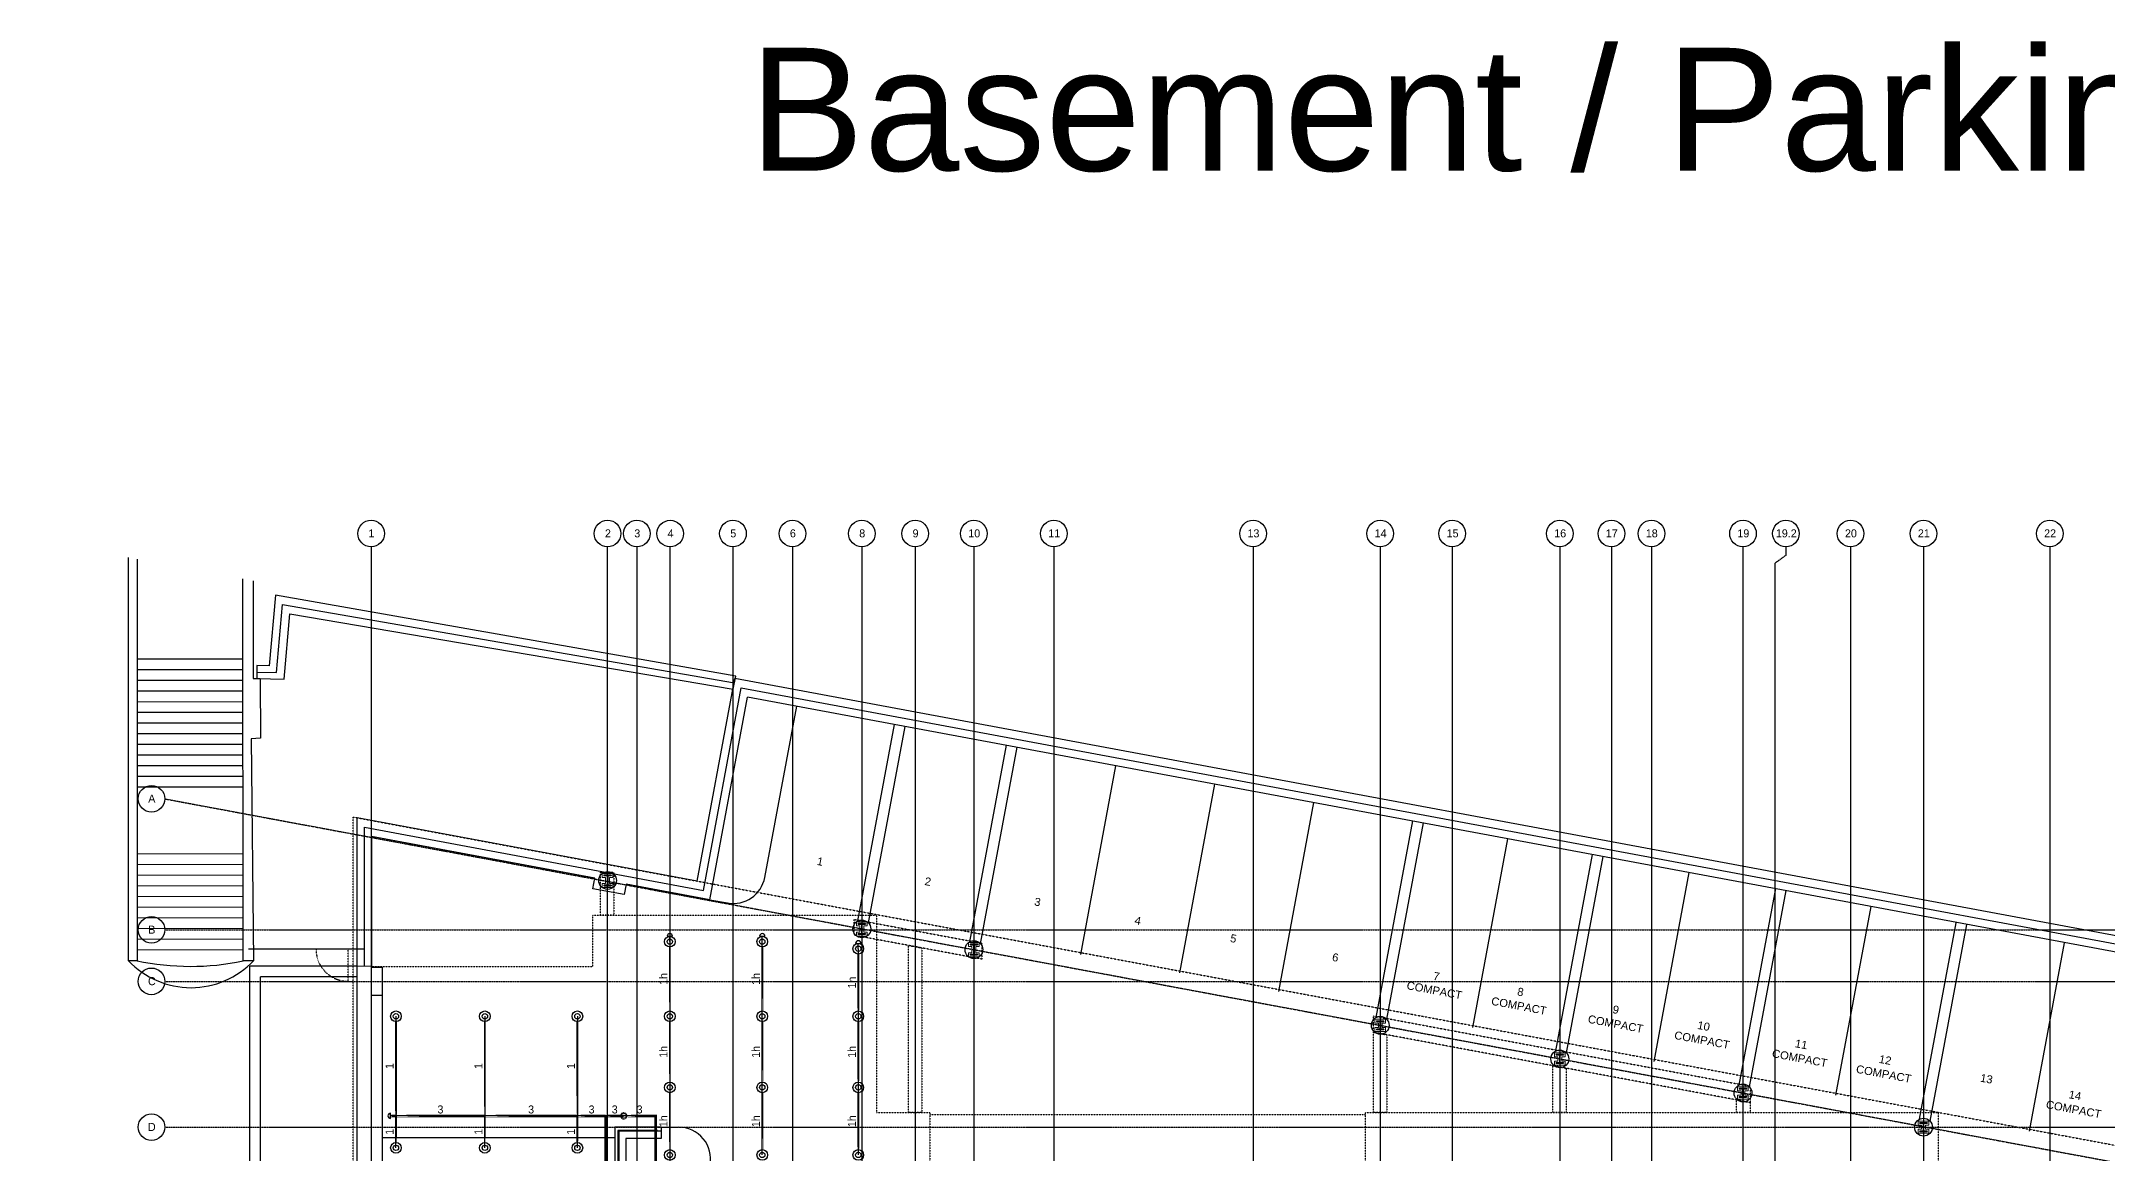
# Model space of a CAD drawing. Header units: inches. Extents: x -24247 to 247, y -491 to 2341.
# Drawn here: x -3719 to -1395, y 1089 to 2341 of the extents above; entities that cross this region are included whole.
import ezdxf
from ezdxf.enums import TextEntityAlignment as Align

# ---------------------------------------------------------------- set-up
doc = ezdxf.new("R2010")
doc.units = ezdxf.units.IN
doc.header["$LTSCALE"] = 0.3
doc.header["$MEASUREMENT"] = 0
for name, pattern in [('CENTER2', [1.125, 0.75, -0.125, 0.125, -0.125]), ('HIDDEN', [0.375, 0.25, -0.125]), ('HIDDEN2', [0.1875, 0.125, -0.0625])]:
    doc.linetypes.add(name, pattern=pattern)
for name, color, linetype in [('000-sketch HVAC', 31, 'Continuous'), ('A-Flor-Strs', 8, 'Continuous'), ('A-Grid(SmallScale)', 11, 'CENTER2'), ('A-Roof-Above', 7, 'HIDDEN2'), ('A-Roof-Below', 1, 'Continuous'), ('A-Site-Element', 2, 'Continuous'), ('A-Site-low walls', 1, 'Continuous'), ('A-Site-Parking', 251, 'Continuous'), ('A-Site-Pave', 8, 'Continuous'), ('A-Site-Setback', 5, 'HIDDEN'), ('A-Wall-Full', 7, 'Continuous'), ('A-Wall-Hatch', 15, 'Continuous'), ('HEADUP', 7, 'Continuous'), ('PIPEBL', 4, 'Continuous'), ('pipemn', 6, 'Continuous'), ('PIPESPC', 7, 'Continuous'), ('S-Foundation', 7, 'Continuous'), ('S-Grid-Iden', 7, 'Continuous'), ('S-Site-Curb', 4, 'Continuous'), ('S-Structural Concrete', 4, 'Continuous'), ('spk-cap', 7, 'Continuous'), ('spk-piperise', 7, 'Continuous'), ('TIDYPIPE', 7, 'Continuous')]:
    doc.layers.add(name, color=color, linetype=linetype)
doc.layers.add('A-ANNO-NPLT', color=151, linetype='Continuous', plot=False)
for name, color, linetype, lineweight in [('A-Anno-Text', 7, 'Continuous', 25), ('A-Detl-Hatch', 1, 'Continuous', 18), ('A-Detl-Wide', 2, 'Continuous', 35), ('S-Detl-Hatch', 1, 'Continuous', 18)]:
    doc.layers.add(name, color=color, linetype=linetype, lineweight=lineweight)
doc.styles.add('Arial_1', font='arial.ttf', dxfattribs={"height": 0.092206})
doc.styles.add('G1DIM', font='arial.ttf')
doc.styles.add('PIPE', font='PIPE.SHX')
doc.linetypes.add('FENCELINE1', pattern='A,0.25,-0.1,[133,ltypeshp.shx,S=0.1,R=0,X=-0.1,Y=0],-0.1,1', length=1.45)
doc.linetypes.add('FENCELINE2', pattern='A,0.25,-0.1,[132,ltypeshp.shx,S=0.1,R=0,X=-0.1,Y=0],-0.1,1', length=1.45)

# ---------------------------------------------------------------- blocks, each defined once
blk = doc.blocks.new('Column Bubble')
blk.add_circle((-0.004, -0.002), 0.156)
blk.add_attdef('XX', text='', height=0.0938).set_placement((0, 0), align=Align.MIDDLE_CENTER)
blk = doc.blocks.new('*U19')
at = {"layer": 'A-Detl-Hatch'}
h = blk.add_hatch(dxfattribs=at)
h.set_pattern_fill('ANSI32', color=256, scale=6, style=0)
h.set_pattern_definition([(45, (0, -4.865), (-1.591, 1.591), []), (45, (1.0607, -4.865), (-1.591, 1.591), [])])
edge = h.paths.add_edge_path()
edge.add_line((3.98, -9.73), (3.98, -9.295))
edge.add_line((3.98, -9.295), (0.645, -9.295))
edge.add_arc((0.645, -8.795), 0.5, 180, 270, ccw=False)
edge.add_line((0.145, -8.795), (0.145, -0.935))
edge.add_arc((0.645, -0.935), 0.5, 90, 180, ccw=False)
edge.add_line((0.645, -0.435), (3.98, -0.435))
edge.add_line((3.98, -0.435), (3.98, 0))
edge.add_line((3.98, 0), (-3.98, 0))
edge.add_line((-3.98, 0), (-3.98, -0.435))
edge.add_line((-3.98, -0.435), (-0.645, -0.435))
edge.add_arc((-0.645, -0.935), 0.5, 0, 90, ccw=False)
edge.add_line((-0.145, -0.935), (-0.145, -8.795))
edge.add_arc((-0.645, -8.795), 0.5, -90, 0, ccw=False)
edge.add_line((-0.645, -9.295), (-3.98, -9.295))
edge.add_line((-3.98, -9.295), (-3.98, -9.73))
edge.add_line((-3.98, -9.73), (3.98, -9.73))
at = {"color": 0, "linetype": 'ByBlock'}
blk.add_lwpolyline([(3.98, -9.73), (3.98, -9.295), (0.645, -9.295, -0.41421356), (0.145, -8.795), (0.145, -0.935, -0.41421356), (0.645, -0.435), (3.98, -0.435), (3.98, 0), (-3.98, 0), (-3.98, -0.435), (-0.645, -0.435, -0.41421356), (-0.145, -0.935), (-0.145, -8.795, -0.41421356), (-0.645, -9.295), (-3.98, -9.295), (-3.98, -9.73)], format="xyb", close=True, dxfattribs=at)
blk = doc.blocks.new('W10X33')
at = {"layer": 'S-Detl-Hatch'}
blk.add_lwpolyline([(13773.8, -7310.3), (13773.8, -7305.8), (13769.9, -7305.8), (13769.9, -7301), (13773.8, -7301), (13773.8, -7296.5), (13761.8, -7296.5), (13761.8, -7301), (13765.7, -7301), (13765.7, -7305.8), (13761.8, -7305.8), (13761.8, -7310.3)], close=True, dxfattribs=at)
at = {"layer": 'A-Detl-Wide'}
blk.add_blockref('*U19', (13767.8, -7298.5), dxfattribs=at)
blk = doc.blocks.new('*U26')
at = {"layer": 'A-Detl-Hatch'}
h = blk.add_hatch(dxfattribs=at)
h.set_pattern_fill('ANSI32', color=256, scale=6, style=0)
h.set_pattern_definition([(45, (0, -5.97), (-1.591, 1.591), []), (45, (1.0607, -5.97), (-1.591, 1.591), [])])
edge = h.paths.add_edge_path()
edge.add_line((4.0025, -11.94), (4.0025, -11.425))
edge.add_line((4.0025, -11.425), (0.7475, -11.425))
edge.add_arc((0.7475, -10.825), 0.6, 180, 270, ccw=False)
edge.add_line((0.1475, -10.825), (0.1475, -1.115))
edge.add_arc((0.7475, -1.115), 0.6, 90, 180, ccw=False)
edge.add_line((0.7475, -0.515), (4.0025, -0.515))
edge.add_line((4.0025, -0.515), (4.0025, 0))
edge.add_line((4.0025, 0), (-4.0025, 0))
edge.add_line((-4.0025, 0), (-4.0025, -0.515))
edge.add_line((-4.0025, -0.515), (-0.7475, -0.515))
edge.add_arc((-0.7475, -1.115), 0.6, 0, 90, ccw=False)
edge.add_line((-0.1475, -1.115), (-0.1475, -10.825))
edge.add_arc((-0.7475, -10.825), 0.6, -90, 0, ccw=False)
edge.add_line((-0.7475, -11.425), (-4.0025, -11.425))
edge.add_line((-4.0025, -11.425), (-4.0025, -11.94))
edge.add_line((-4.0025, -11.94), (4.0025, -11.94))
at = {"color": 0, "linetype": 'ByBlock'}
blk.add_lwpolyline([(4.0025, -11.94), (4.0025, -11.425), (0.7475, -11.425, -0.414213562), (0.1475, -10.825), (0.1475, -1.115, -0.414213562), (0.7475, -0.515), (4.0025, -0.515), (4.0025, 0), (-4.0025, 0), (-4.0025, -0.515), (-0.7475, -0.515, -0.414213562), (-0.1475, -1.115), (-0.1475, -10.825, -0.414213562), (-0.7475, -11.425), (-4.0025, -11.425), (-4.0025, -11.94)], format="xyb", close=True, dxfattribs=at)
blk = doc.blocks.new('W12X40')
at = {"layer": 'S-Detl-Hatch'}
blk.add_lwpolyline([(14080.9, -7310.3), (14080.9, -7305.8), (14077, -7305.8), (14077, -7298.9), (14080.9, -7298.9), (14080.9, -7294.3), (14068.9, -7294.3), (14068.9, -7298.9), (14072.7, -7298.9), (14072.7, -7305.8), (14068.9, -7305.8), (14068.9, -7310.3)], close=True, dxfattribs=at)
at = {"layer": 'A-Detl-Wide'}
blk.add_blockref('*U26', (14074.9, -7296.3), dxfattribs=at)
blk = doc.blocks.new('Davis park ex stairs')
at = {"layer": 'A-Flor-Strs'}
for p, q in [((369.7, -139), (251.7, -139.2)), ((369.7, -152.3), (251.7, -152.5)), ((369.7, -165.5), (251.7, -165.7)), ((369.7, -178.7), (251.7, -178.9)), ((369.8, -191.9), (251.7, -192.1)), ((369.8, -205.1), (251.8, -205.3)), ((369.9, -250.6), (251.8, -250.8)), ((369.9, -262.9), (251.9, -263.1)), ((369.9, -274.9), (251.9, -275.1)), ((369.9, -286.9), (251.9, -287.1)), ((369.9, -298.9), (251.9, -299.1)), ((370, -310.9), (251.9, -311.1))]:
    blk.add_line(p, q, dxfattribs=at)
at = {"layer": 'A-Site-low walls'}
for p, q in [((378.7, 209.1), (378.7, 968.1)), ((499.4, 968.1), (378.7, 968.1)), ((390.7, 221.1), (390.7, 956.1)), ((499.4, 956.1), (390.7, 956.1)), ((499.4, 221.1), (390.7, 221.1)), ((499.4, 209.1), (378.7, 209.1)), ((231.4, -139.2), (231.4, -51.4)), ((237.3, -139.2), (237.9, -51.4)), ((231, -347.5), (230.7, -139.2)), ((251.7, -139.2), (230.7, -139.2)), ((252, -347.2), (251.7, -138.9)), ((370, -346.9), (369.7, -139)), ((390.7, -139), (369.7, -139)), ((391, -346.8), (390.7, -139)), ((144.1, -348.6), (252, -347.2)), ((370, -346.9), (391, -346.8))]:
    blk.add_line(p, q, dxfattribs=at)
blk = doc.blocks.new('MBTA STAIR')
at = {"layer": 'A-Flor-Strs'}
for p, q in [((9.9, 339.5), (128.5, 339.7)), ((9.9, 327.5), (128.5, 327.7)), ((9.9, 315.5), (128.5, 315.7)), ((10, 303.5), (128.6, 303.7)), ((9.9, 291.4), (128.5, 291.5)), ((10, 279.5), (128.6, 279.7)), ((10, 267.5), (128.6, 267.7)), ((10, 255.5), (128.6, 255.7)), ((10.1, 243.5), (128.6, 243.7)), ((10.1, 231.5), (128.7, 231.7)), ((10.1, 219.5), (128.7, 219.7)), ((10.1, 207.5), (128.7, 207.7)), ((10.1, 195.5), (128.7, 195.7)), ((10.3, 120.3), (128.8, 120.5)), ((10.3, 108.3), (128.9, 108.5)), ((10.3, 96.3), (128.9, 96.5)), ((10.3, 84.3), (128.9, 84.5)), ((10.3, 72.3), (128.9, 72.5)), ((10.3, 60.3), (128.9, 60.5)), ((10.4, 48.3), (129, 48.5)), ((10.4, 36.3), (129, 36.5)), ((10.4, 24.3), (129, 24.5)), ((10.4, 12.3), (129, 12.5))]:
    blk.add_line(p, q, dxfattribs=at)
for centre, radius, start, end in [((70.3, 66.3), 96.6, 223.3069, 316.6811), ((69.8, 284), 290.3, 258.0254, 281.7638)]:
    blk.add_arc(centre, radius, start, end, dxfattribs=at)
at = {"layer": 'A-Site-low walls'}
for points in [[(9.8, 451.8), (9.6, 0), (0, 0), (0, 453.7)], [(140.3, 427.4), (140.3, 317.6), (148, 317.6), (148.4, 250.3), (137.9, 249.8), (140.6, 0), (129, -0.2), (128.4, 429.7)]]:
    blk.add_lwpolyline(points, dxfattribs=at)
blk = doc.blocks.new('SPRIG1')
for radius in [6, 3]:
    blk.add_circle((0, 0), radius)
blk = doc.blocks.new('rise')
blk.add_circle((0, 0), 3)
blk = doc.blocks.new('CAP')
blk.add_line((0, 3), (0, -3))
blk.add_arc((0, 0), 3, 270, 90)
blk = doc.blocks.new('PIPESPC')
at = {"layer": 'PIPESPC', "style": 'PIPE', "width": 0.9}
blk.add_attdef('SIZE', text='', height=9, dxfattribs=at).set_placement((0, 4), align=Align.CENTER)
at = {"layer": 'PIPESPC', "style": 'PIPE', "flags": 1}
blk.add_attdef('SCHED', (25.3, 3.9), '', height=9, dxfattribs=at)
blk = doc.blocks.new('TIDYRUN')
at = {"const_width": 0.5}
blk.add_lwpolyline([(-2.8, 2.8, -2.414214), (-2.8, -2.8, -1.737895)], format="xyb", dxfattribs=at)

msp = doc.modelspace()

# ---------------------------------------------------------------- linework, layer by layer
at = {"layer": 'A-Grid(SmallScale)'}
for p, q in [((-3348, 1771.7), (-3348, -107.5)), ((-3082, -107.5), (-3082, 1771.7)), ((-3049, 1771.7), (-3049, -107.5)), ((-3012, 1771.7), (-3012, -107.5)), ((-2941, 1771.7), (-2941, -107.5)), ((-2874, 1771.7), (-2874, -107.5)), ((-2796, 1771.7), (-2796, -107.5)), ((-2736, 1771.7), (-2736, -107.5)), ((-2670, 1771.7), (-2670, -107.5)), ((-2580, 1771.7), (-2580, -107.5)), ((-2356, 1771.7), (-2356, -107.5)), ((-2213, 1771.7), (-2213, -107.5)), ((-2132, 1771.7), (-2132, -107.5)), ((-2011, 1771.7), (-2011, -107.5)), ((-1953, 1771.7), (-1953, -107.5)), ((-1908, 1771.7), (-1908, -107.5)), ((-1805, 1771.7), (-1805, -107.5)), ((-1684, 1771.7), (-1684, -107.5)), ((-1602, 1771.7), (-1602, -107.5)), ((-1460, 1771.7), (-1460, -107.5)), ((-1769, 1753.4), (-1769, -107.5)), ((-3580, 1488.3), (228, 778.5)), ((-3580, 1341), (228, 1341)), ((-3580, 1283), (228, 1283)), ((-3580, 1119), (228, 1119))]:
    msp.add_line(p, q, dxfattribs=at)
msp.add_lwpolyline([(-1756.7, 1771.7), (-1756.7, 1762.3), (-1769, 1753.4)], dxfattribs=at)
at = {"layer": 'A-Roof-Above'}
msp.add_line((-2719.6, 1133.4), (-2229.6, 1133.4), dxfattribs=at)
for points in [[(-3090.1, 1406), (-3074.9, 1406), (-3074.9, 1357.6), (-3090.1, 1357.6)], [(-2804.6, 1334.8), (-2804.6, 1352.7), (-2661.2, 1326), (-2661.2, 1308)], [(-2743.6, 1323.4), (-2728.4, 1320.6), (-2728.4, 1135.6), (-2743.6, 1135.6)], [(-2220.6, 1225.7), (-2220.6, 1244.1), (-1797.1, 1165.1), (-1797.1, 1146.8)], [(-2220.6, 1225.7), (-2205.4, 1222.9), (-2205.4, 1135.6), (-2220.6, 1135.6)], [(-2019, 1188.2), (-2003.7, 1185.3), (-2003.7, 1135.6), (-2018.9, 1135.6)], [(-1812.3, 1149.6), (-1797.1, 1146.8), (-1797.1, 1135.6), (-1812.3, 1135.6)]]:
    msp.add_lwpolyline(points, close=True, dxfattribs=at)
msp.add_lwpolyline([(-3347.5, 1299.6), (-3098.6, 1299.6), (-3098.6, 1357.6), (-2779.4, 1357.6), (-2779.4, 1135.6), (-2719.4, 1135.6), (-2719.4, 704.9), (-2229.6, 704.9), (-2229.6, 1135.6), (-1585.4, 1135.6), (-1585.4, 622.9), (-1028.6, 622.9), (-1028.6, 1029.6), (15.5, 835)], dxfattribs=at)
at = {"layer": 'A-Roof-Below'}
msp.add_line((-3347.5, 1299.6), (-3363.5, 1300), dxfattribs=at)
at = {"layer": 'A-Site-Element', "linetype": 'FENCELINE1', "ltscale": 0.5}
for points in [[(-3476.4, 1631), (-3454.2, 1630.5), (-3447.5, 1707), (-2939.2, 1618.9)], [(-3355.5, 1319.1), (-3485.7, 1319.1)]]:
    msp.add_lwpolyline(points, dxfattribs=at)
at = {"layer": 'A-Site-Element', "linetype": 'FENCELINE2'}
msp.add_lwpolyline([(-3355.5, 1299.8), (-3355.5, 1456.5), (-2974.1, 1385.4), (-2931.7, 1613.3), (-186.5, 1101.6)], dxfattribs=at)
at = {"layer": 'A-Site-Element', "linetype": 'HIDDEN2', "ltscale": 0.5}
msp.add_lwpolyline([(-3409.9, 1319.1, 0.414214), (-3373.9, 1283.1), (-3373.9, 1319.1)], format="xyb", dxfattribs=at)
at = {"layer": 'A-Site-low walls'}
msp.add_lwpolyline([(-3476.3, 1623.8), (-3445.9, 1623.1), (-3439.4, 1696.5), (-2940.6, 1611.6), (-2937.9, 1626.2), (-3455.6, 1717.5), (-3462.6, 1637.9), (-3476.4, 1638.2), (-3476.3, 1623.8)], dxfattribs=at)
at = {"layer": 'A-Site-Parking'}
for p, q in [((-2905.2, 1400), (-2869.3, 1592.5)), ((-2800.4, 1351), (-2759.2, 1572)), ((-2788.6, 1348.8), (-2747.4, 1569.8)), ((-2674.4, 1327.6), (-2633.2, 1548.7)), ((-2662.6, 1325.4), (-2621.4, 1546.5)), ((-2549.7, 1313.2), (-2510.2, 1525.6)), ((-2438.4, 1292.5), (-2398.9, 1504.8)), ((-2327.1, 1271.7), (-2287.6, 1484.1)), ((-2217.4, 1242.5), (-2176.2, 1463.5)), ((-2205.6, 1240.3), (-2164.4, 1461.3)), ((-2108.9, 1231.1), (-2069.4, 1443.4)), ((-2015.4, 1204.8), (-1974.2, 1425.8)), ((-2003.6, 1202.6), (-1962.4, 1423.6)), ((-1904.9, 1193), (-1865.4, 1405.4)), ((-2966.9, 1374.9), (-2947.2, 1371.2)), ((-1809.4, 1166.4), (-1768.2, 1387.4)), ((-1797.6, 1164.2), (-1756.4, 1385.2)), ((-1700.4, 1154.9), (-1660.8, 1367.3)), ((-1606.4, 1128), (-1565.2, 1349)), ((-1594.6, 1125.8), (-1553.4, 1346.8)), ((-1482.8, 1114.4), (-1443.3, 1326.3)), ((-3021.7, 1119), (-3002.1, 1119))]:
    msp.add_line(p, q, dxfattribs=at)
for centre, start, end in [((-2940.6, 1406.6), 259.4417, 349.4417), ((-3002.1, 1083), 349.4417, 90)]:
    msp.add_arc(centre, 36, start, end, dxfattribs=at)
at = {"layer": 'A-Site-Pave'}
msp.add_line((-3335.5, 1107.2), (-3074, 1107.2), dxfattribs=at)
at = {"layer": 'A-Site-Setback'}
msp.add_lwpolyline([(-3368, 1467.9), (-92.2, 857.4, 0.002374), (40, 833.4), (40, 25), (-2900, 25, 0.00067), (-2984.1, 24.9, 0.001041), (-3368, 23.5), (-3368, 827.7), (-3368, 1467.9)], format="xyb", dxfattribs=at)
at = {"layer": 'A-Wall-Full'}
for p, q in [((-2981.3, 1395.9), (-2938.9, 1623.8)), ((-176, 1108.8), (-2938.9, 1623.8)), ((-2966.9, 1374.9), (-2924.5, 1602.8)), ((-179.3, 1091.1), (-2924.5, 1602.8)), ((-2981.3, 1395.9), (-3363.5, 1467.1)), ((-3347.5, 1445.8), (-3347.5, 1299)), ((-3347.5, 1299), (-3335.5, 1299)), ((-3335.5, 1299), (-3335.5, 1267)), ((-3335.5, 1267), (-3347.5, 1267)), ((-3074, 1119), (-3074, 607.7)), ((-3021.7, 1119), (-3074, 1119)), ((-3021.7, 1119), (-3021.7, 1106.4)), ((-3061.4, 1106.4), (-3061.4, 607.7)), ((-3021.7, 1106.4), (-3061.4, 1106.4))]:
    msp.add_line(p, q, dxfattribs=at)
msp.add_lwpolyline([(-2966.9, 1374.9), (-3061.1, 1392.4), (-3063.3, 1380.6), (-3098.7, 1387.2), (-3096.5, 1399), (-3347.5, 1445.8)], dxfattribs=at)
at = {"layer": 'A-Wall-Hatch'}
for p, q in [((-3070.4, 1115.4), (-3070.4, 607.7)), ((-3025.7, 1115.4), (-3070.4, 1115.4)), ((-3069.4, 1114.4), (-3069.4, 607.7)), ((-3021.7, 1114.4), (-3069.4, 1114.4)), ((-3025.7, 1115.4), (-3025.7, 1114.4))]:
    msp.add_line(p, q, dxfattribs=at)
at = {"layer": 'PIPEBL', "color": 1}
for p, q in [((-3012, 1327.7), (-3012, 1333.7)), ((-3012, 1327.7), (-3012, 1243.7)), ((-2908, 1327.7), (-2908, 1333.7)), ((-2908, 1243.7), (-2908, 1327.7)), ((-2800, 1319.7), (-2800, 1325.7)), ((-2800, 1319.7), (-2800, 1243.7)), ((-3320, 1243.7), (-3320, 1131.7)), ((-3220, 1243.7), (-3220, 1131.7)), ((-3116, 1243.7), (-3116, 1131.7)), ((-3012, 1243.7), (-3012, 1163.7)), ((-2908, 1163.7), (-2908, 1243.7)), ((-2800, 1243.7), (-2800, 1163.7)), ((-3012, 1163.7), (-3012, 1087.7)), ((-2908, 1087.7), (-2908, 1163.7)), ((-2800, 1163.7), (-2800, 1087.7)), ((-3320, 1095.7), (-3320, 1131.7)), ((-3220, 1095.7), (-3220, 1131.7)), ((-3116, 1095.7), (-3116, 1131.7))]:
    msp.add_line(p, q, dxfattribs=at)
at = {"layer": 'pipemn', "color": 1}
for p, q in [((-3320, 1131.7), (-3326, 1131.7)), ((-3220, 1131.7), (-3320, 1131.7)), ((-3116, 1131.7), (-3220, 1131.7)), ((-3084, 1131.7), (-3116, 1131.7)), ((-3064, 1131.7), (-3084, 1131.7)), ((-3084, 1131.7), (-3084, 1031.7)), ((-3028, 1131.7), (-3064, 1131.7)), ((-3028, 979.7), (-3028, 1131.7))]:
    msp.add_line(p, q, dxfattribs=at)
at = {"layer": 'S-Foundation'}
for p, q in [((-3363.5, 331), (-3363.5, 1467.1)), ((-3347.5, 1077), (-3347.5, 1267))]:
    msp.add_line(p, q, dxfattribs=at)
at = {"layer": 'S-Site-Curb'}
msp.add_line((-3335.5, 1267), (-3335.5, 1077), dxfattribs=at)
at = {"layer": 'S-Structural Concrete'}
for centre in [(-3082, 1396.5), (-2796, 1342), (-2670, 1318.7), (-2213, 1233.5), (-2011, 1195.8), (-1805, 1157.4), (-1602, 1119)]:
    msp.add_circle(centre, 10, dxfattribs=at)
at = {"layer": 'TIDYPIPE', "color": 7}
for points, const_width in [([(-3012, 1249.7), (-3012, 1321.7)], 2), ([(-2908, 1249.7), (-2908, 1321.7)], 2), ([(-2800, 1249.7), (-2800, 1313.7)], 2), ([(-3320, 1131.7), (-3320, 1237.7)], 2), ([(-3220, 1131.7), (-3220, 1237.7)], 2), ([(-3116, 1131.7), (-3116, 1237.7)], 2), ([(-3012, 1169.7), (-3012, 1237.7)], 2), ([(-2908, 1169.7), (-2908, 1237.7)], 2), ([(-2800, 1169.7), (-2800, 1237.7)], 2), ([(-3012, 1093.7), (-3012, 1157.7)], 2), ([(-2908, 1093.7), (-2908, 1157.7)], 2), ([(-2800, 1093.7), (-2800, 1157.7)], 2), ([(-3326, 1131.7), (-3320, 1131.7)], 3), ([(-3320, 1131.7), (-3220, 1131.7)], 3), ([(-3320, 1101.7), (-3320, 1131.7)], 2), ([(-3220, 1131.7), (-3116, 1131.7)], 3), ([(-3220, 1101.7), (-3220, 1131.7)], 2), ([(-3116, 1131.7), (-3084, 1131.7)], 3), ([(-3116, 1101.7), (-3116, 1131.7)], 2), ([(-3084, 1036.2), (-3084, 1131.7)], 3), ([(-3084, 1131.7), (-3064, 1131.7)], 3), ([(-3059.5, 1131.7), (-3026.5, 1131.7)], 3), ([(-3028, 979.7), (-3028, 1133.2)], 3)]:
    msp.add_lwpolyline(points, close=True, dxfattribs=dict(at, const_width=const_width))

# ---------------------------------------------------------------- block references
at = {"transparency": 33554687}
msp.add_blockref('MBTA STAIR', (-3620.8, 1306.2), dxfattribs=at)
for name, p in [('W12X40', (-17156.9, 8698.8)), ('W12X40', (-16870.9, 8644.3)), ('W12X40', (-16744.9, 8621)), ('W10X33', (-15980.8, 8536.9)), ('W10X33', (-15778.8, 8499.2)), ('W10X33', (-15572.8, 8460.9)), ('W10X33', (-15369.8, 8422.4))]:
    msp.add_blockref(name, p)
at = {"layer": '000-sketch HVAC', "transparency": 33554687}
msp.add_blockref('Davis park ex stairs', (-3862.9, 331.9), dxfattribs=at)
at = {"layer": 'HEADUP'}
for p in [(-3012, 1327.7), (-2908, 1327.7), (-2800, 1319.7), (-3320, 1243.7), (-3220, 1243.7), (-3116, 1243.7), (-3012, 1243.7), (-2908, 1243.7), (-2800, 1243.7), (-3012, 1163.7), (-2908, 1163.7), (-2800, 1163.7), (-3320, 1095.7), (-3220, 1095.7), (-3116, 1095.7), (-3012, 1087.7), (-2908, 1087.7), (-2800, 1087.7)]:
    msp.add_blockref('SPRIG1', p, dxfattribs=at)
at = {"layer": 'PIPESPC'}
ref = msp.add_blockref('PIPESPC', (-3012, 1285.7), dxfattribs=dict(at, rotation=90))
ref.add_attrib('SIZE', '1h', dxfattribs={"color": 0, "height": 9, "rotation": 90, "style": 'PIPE'}).set_placement((-3012, 1285.7), align=Align.BOTTOM_CENTER)
ref = msp.add_blockref('PIPESPC', (-2908, 1285.7), dxfattribs=dict(at, rotation=90))
ref.add_attrib('SIZE', '1h', dxfattribs={"color": 0, "height": 9, "rotation": 90, "style": 'PIPE'}).set_placement((-2908, 1285.7), align=Align.BOTTOM_CENTER)
ref = msp.add_blockref('PIPESPC', (-2800, 1281.7), dxfattribs=dict(at, rotation=90))
ref.add_attrib('SIZE', '1h', dxfattribs={"color": 0, "height": 9, "rotation": 90, "style": 'PIPE'}).set_placement((-2800, 1281.7), align=Align.BOTTOM_CENTER)
ref = msp.add_blockref('PIPESPC', (-3012, 1203.7), dxfattribs=dict(at, rotation=90))
ref.add_attrib('SIZE', '1h', dxfattribs={"color": 0, "height": 9, "rotation": 90, "style": 'PIPE'}).set_placement((-3012, 1203.7), align=Align.BOTTOM_CENTER)
ref = msp.add_blockref('PIPESPC', (-2908, 1203.7), dxfattribs=dict(at, rotation=90))
ref.add_attrib('SIZE', '1h', dxfattribs={"color": 0, "height": 9, "rotation": 90, "style": 'PIPE'}).set_placement((-2908, 1203.7), align=Align.BOTTOM_CENTER)
ref = msp.add_blockref('PIPESPC', (-2800, 1203.7), dxfattribs=dict(at, rotation=90))
ref.add_attrib('SIZE', '1h', dxfattribs={"color": 0, "height": 9, "rotation": 90, "style": 'PIPE'}).set_placement((-2800, 1203.7), align=Align.BOTTOM_CENTER)
ref = msp.add_blockref('PIPESPC', (-3320, 1187.7), dxfattribs=dict(at, rotation=90))
ref.add_attrib('SIZE', '1', dxfattribs={"color": 0, "height": 9, "rotation": 90, "style": 'PIPE'}).set_placement((-3320, 1187.7), align=Align.BOTTOM_CENTER)
ref = msp.add_blockref('PIPESPC', (-3220, 1187.7), dxfattribs=dict(at, rotation=90))
ref.add_attrib('SIZE', '1', dxfattribs={"color": 0, "height": 9, "rotation": 90, "style": 'PIPE'}).set_placement((-3220, 1187.7), align=Align.BOTTOM_CENTER)
ref = msp.add_blockref('PIPESPC', (-3116, 1187.7), dxfattribs=dict(at, rotation=90))
ref.add_attrib('SIZE', '1', dxfattribs={"color": 0, "height": 9, "rotation": 90, "style": 'PIPE'}).set_placement((-3116, 1187.7), align=Align.BOTTOM_CENTER)
ref = msp.add_blockref('PIPESPC', (-3270, 1131.7), dxfattribs=at)
ref.add_attrib('SIZE', '3', dxfattribs={"color": 0, "height": 9, "style": 'PIPE'}).set_placement((-3270, 1131.7), align=Align.BOTTOM_CENTER)
ref = msp.add_blockref('PIPESPC', (-3168, 1131.7), dxfattribs=at)
ref.add_attrib('SIZE', '3', dxfattribs={"color": 0, "height": 9, "style": 'PIPE'}).set_placement((-3168, 1131.7), align=Align.BOTTOM_CENTER)
ref = msp.add_blockref('PIPESPC', (-3100, 1131.7), dxfattribs=at)
ref.add_attrib('SIZE', '3', dxfattribs={"color": 0, "height": 9, "style": 'PIPE'}).set_placement((-3100, 1131.7), align=Align.BOTTOM_CENTER)
ref = msp.add_blockref('PIPESPC', (-3074, 1131.7), dxfattribs=at)
ref.add_attrib('SIZE', '3', dxfattribs={"color": 0, "height": 9, "style": 'PIPE'}).set_placement((-3074, 1131.7), align=Align.BOTTOM_CENTER)
ref = msp.add_blockref('PIPESPC', (-3046, 1131.7), dxfattribs=at)
ref.add_attrib('SIZE', '3', dxfattribs={"color": 0, "height": 9, "style": 'PIPE'}).set_placement((-3046, 1131.7), align=Align.BOTTOM_CENTER)
ref = msp.add_blockref('PIPESPC', (-3320, 1113.7), dxfattribs=dict(at, rotation=90))
ref.add_attrib('SIZE', '1', dxfattribs={"color": 0, "height": 9, "rotation": 90, "style": 'PIPE'}).set_placement((-3320, 1113.7), align=Align.BOTTOM_CENTER)
ref = msp.add_blockref('PIPESPC', (-3220, 1113.7), dxfattribs=dict(at, rotation=90))
ref.add_attrib('SIZE', '1', dxfattribs={"color": 0, "height": 9, "rotation": 90, "style": 'PIPE'}).set_placement((-3220, 1113.7), align=Align.BOTTOM_CENTER)
ref = msp.add_blockref('PIPESPC', (-3116, 1113.7), dxfattribs=dict(at, rotation=90))
ref.add_attrib('SIZE', '1', dxfattribs={"color": 0, "height": 9, "rotation": 90, "style": 'PIPE'}).set_placement((-3116, 1113.7), align=Align.BOTTOM_CENTER)
ref = msp.add_blockref('PIPESPC', (-3012, 1125.7), dxfattribs=dict(at, rotation=90))
ref.add_attrib('SIZE', '1h', dxfattribs={"color": 0, "height": 9, "rotation": 90, "style": 'PIPE'}).set_placement((-3012, 1125.7), align=Align.BOTTOM_CENTER)
ref = msp.add_blockref('PIPESPC', (-2908, 1125.7), dxfattribs=dict(at, rotation=90))
ref.add_attrib('SIZE', '1h', dxfattribs={"color": 0, "height": 9, "rotation": 90, "style": 'PIPE'}).set_placement((-2908, 1125.7), align=Align.BOTTOM_CENTER)
ref = msp.add_blockref('PIPESPC', (-2800, 1125.7), dxfattribs=dict(at, rotation=90))
ref.add_attrib('SIZE', '1h', dxfattribs={"color": 0, "height": 9, "rotation": 90, "style": 'PIPE'}).set_placement((-2800, 1125.7), align=Align.BOTTOM_CENTER)
at = {"layer": 'S-Grid-Iden', "xscale": 96, "yscale": 96, "zscale": 96}
for p, values in [((-3347.6, 1787), {'XX': '1'}), ((-3081.6, 1787), {'XX': '2'}), ((-3048.6, 1787), {'XX': '3'}), ((-3011.2, 1786.9), {'XX': '4'}), ((-2940.6, 1787), {'XX': '5'}), ((-2873.6, 1787), {'XX': '6'}), ((-2795.6, 1787), {'XX': '8'}), ((-2735.6, 1787), {'XX': '9'}), ((-2669.6, 1787), {'XX': '10'}), ((-2579.6, 1787), {'XX': '11'}), ((-2355.6, 1787), {'XX': '13'}), ((-2212.6, 1787), {'XX': '14'}), ((-2131.6, 1787), {'XX': '15'}), ((-2010.6, 1787), {'XX': '16'}), ((-1952.6, 1787), {'XX': '17'}), ((-1907.6, 1787), {'XX': '18'}), ((-1804.6, 1787), {'XX': '19'}), ((-1756.3, 1787), {'XX': '19.2'}), ((-1683.6, 1787), {'XX': '20'}), ((-1601.6, 1787), {'XX': '21'}), ((-1459.6, 1787), {'XX': '22'}), ((-3594.6, 1488.6), {'XX': 'A'}), ((-3594.6, 1341.2), {'XX': 'B'}), ((-3594.6, 1283.2), {'XX': 'C'}), ((-3594.6, 1119.2), {'XX': 'D'})]:
    msp.add_blockref('Column Bubble', p, dxfattribs=at).add_auto_attribs(values)
at = {"layer": 'spk-cap'}
for p, rotation in [((-3012, 1333.7), 90.00000000002773), ((-2908, 1333.7), 90.00000000002773), ((-2800, 1325.7), 90.00000000002773), ((-3326, 1131.7), 180.0000000000555)]:
    msp.add_blockref('CAP', p, dxfattribs=dict(at, rotation=rotation))
at = {"layer": 'spk-piperise', "rotation": 180.0000000000555}
msp.add_blockref('rise', (-3064, 1131.7), dxfattribs=at)
at = {"layer": 'TIDYPIPE'}
msp.add_blockref('TIDYRUN', (-3064, 1131.7), dxfattribs=at)

# ---------------------------------------------------------------- texts
at = {"layer": 'A-ANNO-NPLT', "insert": (-1354.8, 2243.2), "char_height": 138.301, "width": 3995.905, "attachment_point": 5, "style": 'Arial_1'}
msp.add_mtext('Basement / Parking Level Floor Plan', dxfattribs=at)
at = {"layer": 'A-Anno-Text', "color": 2, "char_height": 9, "width": 19.748, "attachment_point": 5, "rotation": 349.4417, "style": 'G1DIM'}
for s, insert in [('1', (-2842.9, 1417.9)), ('2', (-2721.7, 1395.3)), ('3', (-2598.4, 1372.3)), ('4', (-2485.6, 1351.3)), ('5', (-2378.1, 1331.2)), ('6', (-2263.4, 1309.9)), ('COMPACT', (-2152.1, 1272.9)), ('7', (-2149.8, 1288.7)), ('COMPACT', (-2057, 1255.4)), ('8', (-2055.2, 1271.1)), ('9', (-1948, 1251.1)), ('COMPACT', (-1948.3, 1235.1)), ('10', (-1849.2, 1232.7)), ('COMPACT', (-1851.1, 1217)), ('11', (-1739.4, 1212.2)), ('COMPACT', (-1741.2, 1196.5)), ('COMPACT', (-1646.7, 1178.9)), ('12', (-1645, 1194.6)), ('13', (-1531.1, 1173.4)), ('COMPACT', (-1433.1, 1139.1)), ('14', (-1431.5, 1154.8))]:
    msp.add_mtext(s, dxfattribs=dict(at, insert=insert))

doc.saveas('drawing.dxf')
